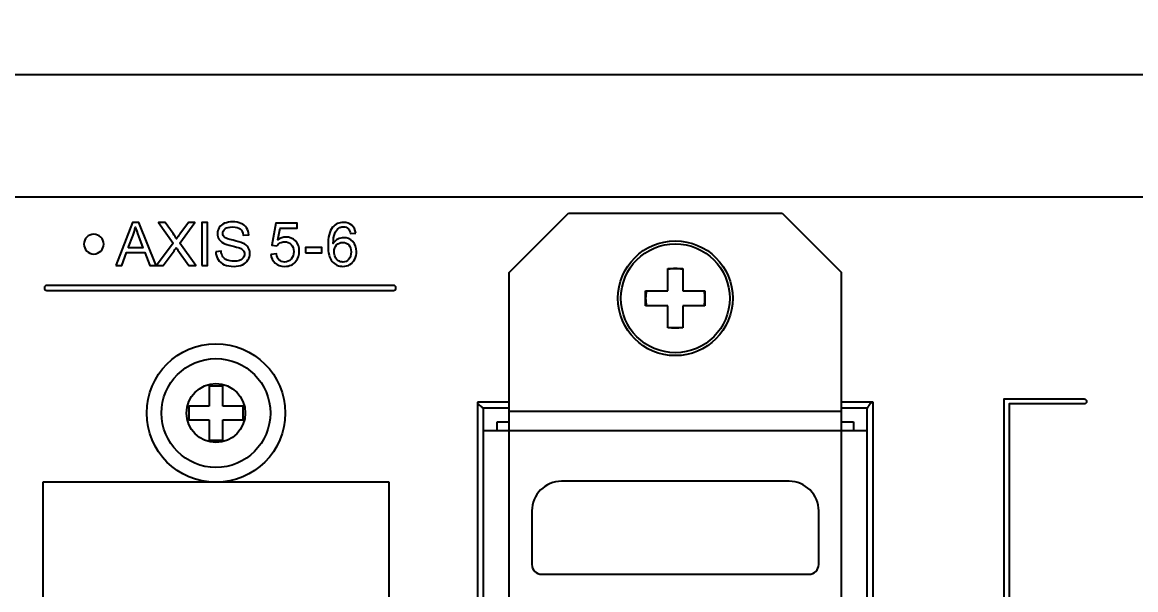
# Model space of a CAD drawing. Header units: millimetres. Extents: x 4086 to 8318, y 123 to 1549.
# Drawn here: x 7007.7 to 7063.9, y 1158.4 to 1187.1 of the extents above; entities that cross this region are included whole.
import ezdxf

# ---------------------------------------------------------------- set-up
doc = ezdxf.new("R2010")
doc.units = ezdxf.units.MM
for name, color, linetype in [('20_ALL_FEATURES', 7, 'Continuous'), ('layer 3', 7, 'Continuous'), ('尺寸', 3, 'Continuous')]:
    doc.layers.add(name, color=color, linetype=linetype)
doc.styles.get("Standard").update_dxf_attribs({"font": ''})
doc.styles.get('Standard').set_extended_font_data('SimSun')
doc.dimstyles.get("Standard").update_dxf_attribs({"dimscale": 6, "dimtxt": 5, "dimasz": 3, "dimexe": 0.18, "dimexo": 0.0625, "dimgap": 0.8, "dimtad": 1, "dimtoh": 1, "dimdec": 1, "dimzin": 0, "dimdsep": 46, "dimtxsty": 'Standard', "dimcen": 0.09, "dimclrd": 256, "dimclre": 256, "dimclrt": 256, "dimadec": 0, "dimazin": 2, "dimtfac": 1, "dimtdec": 1, "dimtofl": 0, "dimtmove": 0, "dimatfit": 3, "dimfxl": 0, "dimtolj": 1, "dimtzin": 0, "dimarcsym": 0})

# ---------------------------------------------------------------- blocks, each defined once
blk = doc.blocks.new('*D80')
at = {"layer": 'Defpoints', "color": 0}
for p in [(7174.673, 1270.563), (6844.673, 1184.425), (7174.673, 1183.925)]:
    blk.add_point(p, dxfattribs=at)
at = {"layer": '尺寸', "lineweight": -2}
for p, q in [((6844.673, 1184.8), (6844.673, 1271.643)), ((7174.673, 1184.3), (7174.673, 1271.643)), ((6862.673, 1270.563), (7156.673, 1270.563))]:
    blk.add_line(p, q, dxfattribs=at)
at = {"layer": '尺寸'}
for points in [[(6862.673, 1273.563), (6862.673, 1267.563), (6844.673, 1270.563)], [(7156.673, 1267.563), (7156.673, 1273.563), (7174.673, 1270.563)]]:
    blk.add_solid(points, dxfattribs=at)
at = {"layer": '尺寸', "insert": (7009.673, 1290.363), "char_height": 30, "attachment_point": 5}
blk.add_mtext('\\A1;330.0', dxfattribs=at)

msp = doc.modelspace()

# ---------------------------------------------------------------- linework, layer by layer
at = {"layer": '20_ALL_FEATURES', "color": 7, "linetype": 'Continuous'}
for p, q in [((6846.173, 1184.425), (7173.173, 1184.425)), ((7173.223, 1178.225), (6846.123, 1178.225)), ((7032.273, 1174.425), (7035.273, 1177.425)), ((7035.273, 1177.425), (7046.073, 1177.425)), ((7046.073, 1177.425), (7049.073, 1174.425)), ((7040.298, 1173.5), (7040.298, 1174.625)), ((7040.298, 1174.625), (7041.048, 1174.625)), ((7041.048, 1174.625), (7041.048, 1173.5)), ((7032.273, 1120.425), (7032.273, 1174.425)), ((7049.073, 1120.425), (7049.073, 1174.425)), ((7039.173, 1172.75), (7039.173, 1173.5)), ((7039.173, 1173.5), (7040.298, 1173.5)), ((7041.048, 1173.5), (7042.173, 1173.5)), ((7042.173, 1173.5), (7042.173, 1172.75)), ((7040.298, 1172.75), (7039.173, 1172.75)), ((7040.298, 1171.625), (7040.298, 1172.75)), ((7041.048, 1172.75), (7041.048, 1171.625)), ((7042.173, 1172.75), (7041.048, 1172.75)), ((7041.048, 1171.625), (7040.298, 1171.625)), ((7017.109, 1168.7), (7017.109, 1167.668)), ((7017.109, 1168.7), (7017.796, 1168.7)), ((7017.796, 1167.668), (7017.796, 1168.7)), ((7030.673, 1167.875), (7030.673, 1118.875)), ((7032.273, 1167.875), (7030.673, 1167.875)), ((7050.673, 1167.875), (7049.073, 1167.875)), ((7050.673, 1118.875), (7050.673, 1167.875)), ((7016.078, 1167.668), (7016.078, 1166.981)), ((7017.109, 1167.668), (7016.078, 1167.668)), ((7018.828, 1167.668), (7017.796, 1167.668)), ((7018.828, 1166.981), (7018.828, 1167.668)), ((7030.973, 1119.125), (7030.973, 1167.575)), ((7032.273, 1167.575), (7030.973, 1167.575)), ((7032.273, 1167.425), (7049.073, 1167.425)), ((7050.373, 1167.575), (7049.073, 1167.575)), ((7050.373, 1119.125), (7050.373, 1167.575)), ((7016.078, 1166.981), (7017.109, 1166.981)), ((7017.109, 1166.981), (7017.109, 1165.95)), ((7017.796, 1165.95), (7017.796, 1166.981)), ((7017.796, 1166.981), (7018.828, 1166.981)), ((7031.673, 1166.425), (7031.673, 1166.875)), ((7031.673, 1166.875), (7032.273, 1166.875)), ((7049.073, 1166.875), (7049.673, 1166.875)), ((7049.673, 1166.875), (7049.673, 1166.425)), ((7050.373, 1166.425), (7030.973, 1166.425)), ((7017.109, 1165.95), (7017.796, 1165.95)), ((7008.703, 1163.825), (7008.703, 1114.925)), ((7026.203, 1163.825), (7008.703, 1163.825)), ((7026.203, 1114.925), (7026.203, 1163.825)), ((7046.423, 1163.875), (7034.923, 1163.875)), ((7033.423, 1162.375), (7033.423, 1159.675)), ((7047.923, 1159.675), (7047.923, 1162.375)), ((7033.923, 1159.175), (7047.423, 1159.175))]:
    msp.add_line(p, q, dxfattribs=at)
for centre, radius in [((7040.673, 1173.125), 2.9), ((7040.673, 1173.125), 2.75), ((7017.453, 1167.325), 3.5), ((7017.453, 1167.325), 2.75), ((7017.453, 1167.325), 1.484)]:
    msp.add_circle(centre, radius, dxfattribs=at)
for centre, radius, start, end in [((7040.673, 1173.125), 1.5, 75.8242, 104.1901), ((7040.673, 1173.125), 1.5, 165.6606, 194.3484), ((7040.673, 1173.125), 1.5, 345.6606, 14.3484), ((7040.673, 1173.125), 1.5, 255.8242, 284.1901), ((7034.923, 1162.375), 1.5, 90, 180), ((7046.423, 1162.375), 1.5, 0, 90), ((7033.923, 1159.675), 0.5, 180, 270), ((7047.423, 1159.675), 0.5, 270, 0)]:
    msp.add_arc(centre, radius, start, end, dxfattribs=at)
for points in [[(7030.673, 1167.875), (7030.673, 1167.817), (7030.746, 1167.729), (7030.86, 1167.646), (7030.934, 1167.599), (7030.973, 1167.575)], [(7050.673, 1167.875), (7050.615, 1167.875), (7050.527, 1167.801), (7050.444, 1167.687), (7050.397, 1167.613), (7050.373, 1167.575)]]:
    msp.add_open_spline(points, degree=3, knots=[0, 0, 0, 0, 0.400699, 0.683915, 1, 1, 1, 1], dxfattribs=at)
at = {"layer": 'layer 3'}
for points, knots in [([(7012.397, 1174.772), (7012.397, 1174.772), (7013.232, 1176.949), (7013.232, 1176.949), (7013.232, 1176.949), (7013.232, 1176.949), (7013.549, 1176.949), (7013.549, 1176.949), (7013.549, 1176.949), (7013.549, 1176.949), (7014.435, 1174.772), (7014.435, 1174.772), (7014.435, 1174.772), (7014.435, 1174.772), (7014.107, 1174.772), (7014.107, 1174.772), (7014.107, 1174.772), (7014.107, 1174.772), (7013.855, 1175.432), (7013.855, 1175.432), (7013.855, 1175.432), (7013.855, 1175.432), (7012.939, 1175.432), (7012.939, 1175.432), (7012.939, 1175.432), (7012.939, 1175.432), (7012.702, 1174.772), (7012.702, 1174.772), (7012.702, 1174.772), (7012.702, 1174.772), (7012.397, 1174.772), (7012.397, 1174.772)], [0, 0, 0, 0, 0.111111, 0.111111, 0.111111, 0.111111, 0.222222, 0.222222, 0.222222, 0.222222, 0.333333, 0.333333, 0.333333, 0.333333, 0.444444, 0.444444, 0.444444, 0.444444, 0.555556, 0.555556, 0.555556, 0.555556, 0.666667, 0.666667, 0.666667, 0.666667, 0.777778, 0.777778, 0.777778, 0.777778, 1, 1, 1, 1]), ([(7014.443, 1174.772), (7014.443, 1174.772), (7015.284, 1175.901), (7015.284, 1175.901), (7015.284, 1175.901), (7015.284, 1175.901), (7014.543, 1176.949), (7014.543, 1176.949), (7014.543, 1176.949), (7014.543, 1176.949), (7014.886, 1176.949), (7014.886, 1176.949), (7014.886, 1176.949), (7014.886, 1176.949), (7015.283, 1176.392), (7015.283, 1176.392), (7015.283, 1176.392), (7015.365, 1176.276), (7015.423, 1176.188), (7015.456, 1176.127), (7015.456, 1176.127), (7015.505, 1176.203), (7015.562, 1176.284), (7015.629, 1176.37), (7015.629, 1176.37), (7015.629, 1176.37), (7016.064, 1176.949), (7016.064, 1176.949), (7016.064, 1176.949), (7016.064, 1176.949), (7016.379, 1176.949), (7016.379, 1176.949), (7016.379, 1176.949), (7016.379, 1176.949), (7015.623, 1175.914), (7015.623, 1175.914), (7015.623, 1175.914), (7015.623, 1175.914), (7016.437, 1174.772), (7016.437, 1174.772), (7016.437, 1174.772), (7016.437, 1174.772), (7016.083, 1174.772), (7016.083, 1174.772), (7016.083, 1174.772), (7016.083, 1174.772), (7015.534, 1175.548), (7015.534, 1175.548), (7015.534, 1175.548), (7015.503, 1175.592), (7015.473, 1175.636), (7015.445, 1175.68), (7015.445, 1175.68), (7015.396, 1175.607), (7015.362, 1175.556), (7015.341, 1175.527), (7015.341, 1175.527), (7015.341, 1175.527), (7014.789, 1174.772), (7014.789, 1174.772), (7014.789, 1174.772), (7014.789, 1174.772), (7014.443, 1174.772), (7014.443, 1174.772)], [0, 0, 0, 0, 0.058824, 0.058824, 0.058824, 0.058824, 0.117647, 0.117647, 0.117647, 0.117647, 0.176471, 0.176471, 0.176471, 0.176471, 0.235294, 0.235294, 0.235294, 0.235294, 0.294118, 0.294118, 0.294118, 0.294118, 0.352941, 0.352941, 0.352941, 0.352941, 0.411765, 0.411765, 0.411765, 0.411765, 0.470588, 0.470588, 0.470588, 0.470588, 0.529412, 0.529412, 0.529412, 0.529412, 0.588235, 0.588235, 0.588235, 0.588235, 0.647059, 0.647059, 0.647059, 0.647059, 0.705882, 0.705882, 0.705882, 0.705882, 0.764706, 0.764706, 0.764706, 0.764706, 0.823529, 0.823529, 0.823529, 0.823529, 0.882353, 0.882353, 0.882353, 0.882353, 1, 1, 1, 1]), ([(7016.74, 1174.772), (7016.74, 1174.772), (7016.74, 1176.949), (7016.74, 1176.949), (7016.74, 1176.949), (7016.74, 1176.949), (7017.029, 1176.949), (7017.029, 1176.949), (7017.029, 1176.949), (7017.029, 1176.949), (7017.029, 1174.772), (7017.029, 1174.772), (7017.029, 1174.772), (7017.029, 1174.772), (7016.74, 1174.772), (7016.74, 1174.772)], [0, 0, 0, 0, 0.2, 0.2, 0.2, 0.2, 0.4, 0.4, 0.4, 0.4, 0.6, 0.6, 0.6, 0.6, 1, 1, 1, 1]), ([(7017.442, 1175.471), (7017.442, 1175.471), (7017.713, 1175.496), (7017.713, 1175.496), (7017.713, 1175.496), (7017.725, 1175.386), (7017.755, 1175.296), (7017.802, 1175.226), (7017.802, 1175.226), (7017.849, 1175.156), (7017.923, 1175.099), (7018.021, 1175.056), (7018.021, 1175.056), (7018.12, 1175.013), (7018.232, 1174.991), (7018.355, 1174.991), (7018.355, 1174.991), (7018.465, 1174.991), (7018.562, 1175.007), (7018.646, 1175.04), (7018.646, 1175.04), (7018.73, 1175.073), (7018.793, 1175.118), (7018.834, 1175.175), (7018.834, 1175.175), (7018.875, 1175.233), (7018.895, 1175.295), (7018.895, 1175.362), (7018.895, 1175.362), (7018.895, 1175.43), (7018.876, 1175.489), (7018.836, 1175.54), (7018.836, 1175.54), (7018.797, 1175.591), (7018.731, 1175.633), (7018.64, 1175.668), (7018.64, 1175.668), (7018.582, 1175.691), (7018.453, 1175.726), (7018.252, 1175.774), (7018.252, 1175.774), (7018.052, 1175.822), (7017.912, 1175.867), (7017.832, 1175.91), (7017.832, 1175.91), (7017.728, 1175.965), (7017.651, 1176.033), (7017.601, 1176.113), (7017.601, 1176.113), (7017.549, 1176.194), (7017.524, 1176.285), (7017.524, 1176.384), (7017.524, 1176.384), (7017.524, 1176.495), (7017.556, 1176.598), (7017.618, 1176.693), (7017.618, 1176.693), (7017.68, 1176.789), (7017.771, 1176.861), (7017.891, 1176.911), (7017.891, 1176.911), (7018.011, 1176.961), (7018.144, 1176.985), (7018.29, 1176.985), (7018.29, 1176.985), (7018.452, 1176.985), (7018.594, 1176.96), (7018.717, 1176.907), (7018.717, 1176.907), (7018.84, 1176.856), (7018.935, 1176.779), (7019.001, 1176.678), (7019.001, 1176.678), (7019.068, 1176.577), (7019.103, 1176.462), (7019.108, 1176.335), (7019.108, 1176.335), (7019.108, 1176.335), (7018.832, 1176.313), (7018.832, 1176.313), (7018.832, 1176.313), (7018.817, 1176.451), (7018.767, 1176.555), (7018.681, 1176.625), (7018.681, 1176.625), (7018.595, 1176.695), (7018.469, 1176.73), (7018.302, 1176.73), (7018.302, 1176.73), (7018.127, 1176.73), (7018, 1176.698), (7017.92, 1176.634), (7017.92, 1176.634), (7017.841, 1176.57), (7017.801, 1176.493), (7017.801, 1176.403), (7017.801, 1176.403), (7017.801, 1176.325), (7017.829, 1176.261), (7017.885, 1176.21), (7017.885, 1176.21), (7017.941, 1176.16), (7018.086, 1176.108), (7018.32, 1176.055), (7018.32, 1176.055), (7018.554, 1176.002), (7018.715, 1175.956), (7018.802, 1175.916), (7018.802, 1175.916), (7018.928, 1175.858), (7019.022, 1175.784), (7019.082, 1175.695), (7019.082, 1175.695), (7019.142, 1175.606), (7019.172, 1175.503), (7019.172, 1175.386), (7019.172, 1175.386), (7019.172, 1175.27), (7019.139, 1175.162), (7019.073, 1175.059), (7019.073, 1175.059), (7019.006, 1174.957), (7018.912, 1174.877), (7018.788, 1174.821), (7018.788, 1174.821), (7018.663, 1174.764), (7018.524, 1174.735), (7018.368, 1174.735), (7018.368, 1174.735), (7018.172, 1174.735), (7018.007, 1174.764), (7017.874, 1174.822), (7017.874, 1174.822), (7017.741, 1174.879), (7017.637, 1174.965), (7017.562, 1175.08), (7017.562, 1175.08), (7017.486, 1175.196), (7017.446, 1175.326), (7017.442, 1175.471)], [0, 0, 0, 0, 0.027778, 0.027778, 0.027778, 0.027778, 0.055556, 0.055556, 0.055556, 0.055556, 0.083333, 0.083333, 0.083333, 0.083333, 0.111111, 0.111111, 0.111111, 0.111111, 0.138889, 0.138889, 0.138889, 0.138889, 0.166667, 0.166667, 0.166667, 0.166667, 0.194444, 0.194444, 0.194444, 0.194444, 0.222222, 0.222222, 0.222222, 0.222222, 0.25, 0.25, 0.25, 0.25, 0.277778, 0.277778, 0.277778, 0.277778, 0.305556, 0.305556, 0.305556, 0.305556, 0.333333, 0.333333, 0.333333, 0.333333, 0.361111, 0.361111, 0.361111, 0.361111, 0.388889, 0.388889, 0.388889, 0.388889, 0.416667, 0.416667, 0.416667, 0.416667, 0.444444, 0.444444, 0.444444, 0.444444, 0.472222, 0.472222, 0.472222, 0.472222, 0.5, 0.5, 0.5, 0.5, 0.527778, 0.527778, 0.527778, 0.527778, 0.555556, 0.555556, 0.555556, 0.555556, 0.583333, 0.583333, 0.583333, 0.583333, 0.611111, 0.611111, 0.611111, 0.611111, 0.638889, 0.638889, 0.638889, 0.638889, 0.666667, 0.666667, 0.666667, 0.666667, 0.694444, 0.694444, 0.694444, 0.694444, 0.722222, 0.722222, 0.722222, 0.722222, 0.75, 0.75, 0.75, 0.75, 0.777778, 0.777778, 0.777778, 0.777778, 0.805556, 0.805556, 0.805556, 0.805556, 0.833333, 0.833333, 0.833333, 0.833333, 0.861111, 0.861111, 0.861111, 0.861111, 0.888889, 0.888889, 0.888889, 0.888889, 0.916667, 0.916667, 0.916667, 0.916667, 0.944444, 0.944444, 0.944444, 0.944444, 1, 1, 1, 1]), ([(7020.227, 1175.343), (7020.227, 1175.343), (7020.506, 1175.365), (7020.506, 1175.365), (7020.506, 1175.365), (7020.527, 1175.229), (7020.575, 1175.126), (7020.65, 1175.057), (7020.65, 1175.057), (7020.725, 1174.989), (7020.817, 1174.954), (7020.925, 1174.954), (7020.925, 1174.954), (7021.055, 1174.954), (7021.164, 1175.003), (7021.253, 1175.1), (7021.253, 1175.1), (7021.341, 1175.197), (7021.385, 1175.326), (7021.385, 1175.486), (7021.385, 1175.486), (7021.385, 1175.638), (7021.343, 1175.759), (7021.258, 1175.847), (7021.258, 1175.847), (7021.174, 1175.935), (7021.062, 1175.979), (7020.922, 1175.979), (7020.922, 1175.979), (7020.836, 1175.979), (7020.758, 1175.959), (7020.689, 1175.92), (7020.689, 1175.92), (7020.621, 1175.88), (7020.567, 1175.829), (7020.528, 1175.766), (7020.528, 1175.766), (7020.528, 1175.766), (7020.275, 1175.803), (7020.275, 1175.803), (7020.275, 1175.803), (7020.275, 1175.803), (7020.485, 1176.922), (7020.485, 1176.922), (7020.485, 1176.922), (7020.485, 1176.922), (7021.565, 1176.922), (7021.565, 1176.922), (7021.565, 1176.922), (7021.565, 1176.922), (7021.565, 1176.666), (7021.565, 1176.666), (7021.565, 1176.666), (7021.565, 1176.666), (7020.698, 1176.666), (7020.698, 1176.666), (7020.698, 1176.666), (7020.698, 1176.666), (7020.582, 1176.079), (7020.582, 1176.079), (7020.582, 1176.079), (7020.713, 1176.171), (7020.849, 1176.216), (7020.992, 1176.216), (7020.992, 1176.216), (7021.182, 1176.216), (7021.342, 1176.15), (7021.472, 1176.019), (7021.472, 1176.019), (7021.602, 1175.887), (7021.668, 1175.717), (7021.668, 1175.511), (7021.668, 1175.511), (7021.668, 1175.314), (7021.611, 1175.143), (7021.496, 1175), (7021.496, 1175), (7021.357, 1174.824), (7021.166, 1174.735), (7020.925, 1174.735), (7020.925, 1174.735), (7020.727, 1174.735), (7020.566, 1174.791), (7020.441, 1174.902), (7020.441, 1174.902), (7020.316, 1175.013), (7020.244, 1175.16), (7020.227, 1175.343)], [0, 0, 0, 0, 0.043478, 0.043478, 0.043478, 0.043478, 0.086957, 0.086957, 0.086957, 0.086957, 0.130435, 0.130435, 0.130435, 0.130435, 0.173913, 0.173913, 0.173913, 0.173913, 0.217391, 0.217391, 0.217391, 0.217391, 0.26087, 0.26087, 0.26087, 0.26087, 0.304348, 0.304348, 0.304348, 0.304348, 0.347826, 0.347826, 0.347826, 0.347826, 0.391304, 0.391304, 0.391304, 0.391304, 0.434783, 0.434783, 0.434783, 0.434783, 0.478261, 0.478261, 0.478261, 0.478261, 0.521739, 0.521739, 0.521739, 0.521739, 0.565217, 0.565217, 0.565217, 0.565217, 0.608696, 0.608696, 0.608696, 0.608696, 0.652174, 0.652174, 0.652174, 0.652174, 0.695652, 0.695652, 0.695652, 0.695652, 0.73913, 0.73913, 0.73913, 0.73913, 0.782609, 0.782609, 0.782609, 0.782609, 0.826087, 0.826087, 0.826087, 0.826087, 0.869565, 0.869565, 0.869565, 0.869565, 0.913043, 0.913043, 0.913043, 0.913043, 1, 1, 1, 1]), ([(7024.52, 1176.417), (7024.52, 1176.417), (7024.255, 1176.396), (7024.255, 1176.396), (7024.255, 1176.396), (7024.231, 1176.5), (7024.197, 1176.577), (7024.153, 1176.625), (7024.153, 1176.625), (7024.081, 1176.701), (7023.991, 1176.739), (7023.885, 1176.739), (7023.885, 1176.739), (7023.799, 1176.739), (7023.723, 1176.715), (7023.658, 1176.668), (7023.658, 1176.668), (7023.574, 1176.606), (7023.508, 1176.517), (7023.459, 1176.4), (7023.459, 1176.4), (7023.41, 1176.282), (7023.384, 1176.114), (7023.382, 1175.896), (7023.382, 1175.896), (7023.447, 1175.994), (7023.526, 1176.067), (7023.619, 1176.114), (7023.619, 1176.114), (7023.712, 1176.162), (7023.81, 1176.186), (7023.912, 1176.186), (7023.912, 1176.186), (7024.09, 1176.186), (7024.242, 1176.12), (7024.368, 1175.989), (7024.368, 1175.989), (7024.493, 1175.857), (7024.556, 1175.688), (7024.556, 1175.48), (7024.556, 1175.48), (7024.556, 1175.343), (7024.527, 1175.216), (7024.468, 1175.099), (7024.468, 1175.099), (7024.409, 1174.981), (7024.328, 1174.891), (7024.225, 1174.829), (7024.225, 1174.829), (7024.122, 1174.767), (7024.005, 1174.735), (7023.874, 1174.735), (7023.874, 1174.735), (7023.652, 1174.735), (7023.47, 1174.817), (7023.329, 1174.981), (7023.329, 1174.981), (7023.188, 1175.145), (7023.118, 1175.415), (7023.118, 1175.791), (7023.118, 1175.791), (7023.118, 1176.212), (7023.196, 1176.518), (7023.352, 1176.709), (7023.352, 1176.709), (7023.487, 1176.875), (7023.67, 1176.958), (7023.901, 1176.958), (7023.901, 1176.958), (7024.072, 1176.958), (7024.213, 1176.91), (7024.323, 1176.814), (7024.323, 1176.814), (7024.432, 1176.718), (7024.498, 1176.586), (7024.52, 1176.417)], [0, 0, 0, 0, 0.05, 0.05, 0.05, 0.05, 0.1, 0.1, 0.1, 0.1, 0.15, 0.15, 0.15, 0.15, 0.2, 0.2, 0.2, 0.2, 0.25, 0.25, 0.25, 0.25, 0.3, 0.3, 0.3, 0.3, 0.35, 0.35, 0.35, 0.35, 0.4, 0.4, 0.4, 0.4, 0.45, 0.45, 0.45, 0.45, 0.5, 0.5, 0.5, 0.5, 0.55, 0.55, 0.55, 0.55, 0.6, 0.6, 0.6, 0.6, 0.65, 0.65, 0.65, 0.65, 0.7, 0.7, 0.7, 0.7, 0.75, 0.75, 0.75, 0.75, 0.8, 0.8, 0.8, 0.8, 0.85, 0.85, 0.85, 0.85, 0.9, 0.9, 0.9, 0.9, 1, 1, 1, 1]), ([(7013.023, 1175.666), (7013.023, 1175.666), (7013.765, 1175.666), (7013.765, 1175.666), (7013.765, 1175.666), (7013.765, 1175.666), (7013.538, 1176.269), (7013.538, 1176.269), (7013.538, 1176.269), (7013.47, 1176.453), (7013.418, 1176.604), (7013.382, 1176.724), (7013.382, 1176.724), (7013.352, 1176.582), (7013.312, 1176.443), (7013.262, 1176.305), (7013.262, 1176.305), (7013.262, 1176.305), (7013.023, 1175.666), (7013.023, 1175.666)], [0, 0, 0, 0, 0.166667, 0.166667, 0.166667, 0.166667, 0.333333, 0.333333, 0.333333, 0.333333, 0.5, 0.5, 0.5, 0.5, 0.666667, 0.666667, 0.666667, 0.666667, 1, 1, 1, 1]), ([(7023.425, 1175.477), (7023.425, 1175.385), (7023.445, 1175.297), (7023.484, 1175.213), (7023.484, 1175.213), (7023.523, 1175.129), (7023.578, 1175.065), (7023.647, 1175.021), (7023.647, 1175.021), (7023.717, 1174.977), (7023.791, 1174.954), (7023.869, 1174.954), (7023.869, 1174.954), (7023.983, 1174.954), (7024.081, 1175), (7024.161, 1175.091), (7024.161, 1175.091), (7024.242, 1175.182), (7024.282, 1175.306), (7024.282, 1175.463), (7024.282, 1175.463), (7024.282, 1175.613), (7024.242, 1175.732), (7024.163, 1175.818), (7024.163, 1175.818), (7024.083, 1175.905), (7023.982, 1175.949), (7023.859, 1175.949), (7023.859, 1175.949), (7023.738, 1175.949), (7023.635, 1175.905), (7023.551, 1175.818), (7023.551, 1175.818), (7023.467, 1175.732), (7023.425, 1175.618), (7023.425, 1175.477)], [0, 0, 0, 0, 0.1, 0.1, 0.1, 0.1, 0.2, 0.2, 0.2, 0.2, 0.3, 0.3, 0.3, 0.3, 0.4, 0.4, 0.4, 0.4, 0.5, 0.5, 0.5, 0.5, 0.6, 0.6, 0.6, 0.6, 0.7, 0.7, 0.7, 0.7, 0.8, 0.8, 0.8, 0.8, 1, 1, 1, 1]), ([(7021.984, 1175.426), (7021.984, 1175.426), (7021.984, 1175.693), (7021.984, 1175.693), (7021.984, 1175.693), (7021.984, 1175.693), (7022.811, 1175.693), (7022.811, 1175.693), (7022.811, 1175.693), (7022.811, 1175.693), (7022.811, 1175.426), (7022.811, 1175.426), (7022.811, 1175.426), (7022.811, 1175.426), (7021.984, 1175.426), (7021.984, 1175.426)], [0, 0, 0, 0, 0.2, 0.2, 0.2, 0.2, 0.4, 0.4, 0.4, 0.4, 0.6, 0.6, 0.6, 0.6, 1, 1, 1, 1]), ([(7026.427, 1173.522), (7023.507, 1173.522), (7014.747, 1173.522), (7008.907, 1173.522), (7008.907, 1173.522), (7008.838, 1173.522), (7008.782, 1173.578), (7008.782, 1173.647), (7008.782, 1173.647), (7008.782, 1173.716), (7008.838, 1173.772), (7008.907, 1173.772), (7008.907, 1173.772), (7011.827, 1173.772), (7020.587, 1173.772), (7026.427, 1173.772), (7026.427, 1173.772), (7026.496, 1173.772), (7026.552, 1173.716), (7026.552, 1173.647), (7026.552, 1173.647), (7026.552, 1173.578), (7026.496, 1173.522), (7026.427, 1173.522)], [0, 0, 0, 0, 0.142857, 0.142857, 0.142857, 0.142857, 0.285714, 0.285714, 0.285714, 0.285714, 0.428571, 0.428571, 0.428571, 0.428571, 0.571429, 0.571429, 0.571429, 0.571429, 0.714286, 0.714286, 0.714286, 0.714286, 1, 1, 1, 1]), ([(7061.335, 1168.036), (7061.335, 1168.036), (7057.304, 1168.036), (7057.304, 1168.036), (7057.304, 1168.036), (7057.304, 1168.036), (7057.304, 1153.233), (7057.304, 1153.233), (7057.304, 1153.233), (7057.304, 1153.164), (7057.36, 1153.108), (7057.429, 1153.108), (7057.429, 1153.108), (7057.498, 1153.108), (7057.554, 1153.164), (7057.554, 1153.233), (7057.554, 1153.233), (7057.554, 1153.233), (7057.554, 1167.786), (7057.554, 1167.786), (7057.554, 1167.786), (7057.554, 1167.786), (7061.335, 1167.786), (7061.335, 1167.786), (7061.335, 1167.786), (7061.404, 1167.786), (7061.46, 1167.842), (7061.46, 1167.911), (7061.46, 1167.911), (7061.46, 1167.98), (7061.404, 1168.036), (7061.335, 1168.036)], [0, 0, 0, 0, 0.111111, 0.111111, 0.111111, 0.111111, 0.222222, 0.222222, 0.222222, 0.222222, 0.333333, 0.333333, 0.333333, 0.333333, 0.444444, 0.444444, 0.444444, 0.444444, 0.555556, 0.555556, 0.555556, 0.555556, 0.666667, 0.666667, 0.666667, 0.666667, 0.777778, 0.777778, 0.777778, 0.777778, 1, 1, 1, 1])]:
    msp.add_open_spline(points, degree=3, knots=knots, dxfattribs=at)
at = {"layer": 'layer 3', "color": 142}
msp.add_open_spline([(7011.279, 1176.36), (7011.555, 1176.36), (7011.779, 1176.137), (7011.779, 1175.86), (7011.779, 1175.86), (7011.779, 1175.584), (7011.555, 1175.36), (7011.279, 1175.36), (7011.279, 1175.36), (7011.002, 1175.36), (7010.779, 1175.584), (7010.779, 1175.86), (7010.779, 1175.86), (7010.779, 1176.137), (7011.002, 1176.36), (7011.279, 1176.36)], degree=3, knots=[0, 0, 0, 0, 0.2, 0.2, 0.2, 0.2, 0.4, 0.4, 0.4, 0.4, 0.6, 0.6, 0.6, 0.6, 1, 1, 1, 1], dxfattribs=at)

# ---------------------------------------------------------------- dimensions: what is measured, and where the dimension line sits
at = {"layer": '尺寸'}
dim = msp.add_linear_dim(base=(7174.673, 1270.563), p1=(6844.673, 1184.425), p2=(7174.673, 1183.925), dimstyle='Standard', dxfattribs=at)
dim.commit()
dim.dimension.update_dxf_attribs({"geometry": '*D80', "text_midpoint": (7009.673, 1270.563), "dimtype": 160})

doc.saveas('drawing.dxf')
